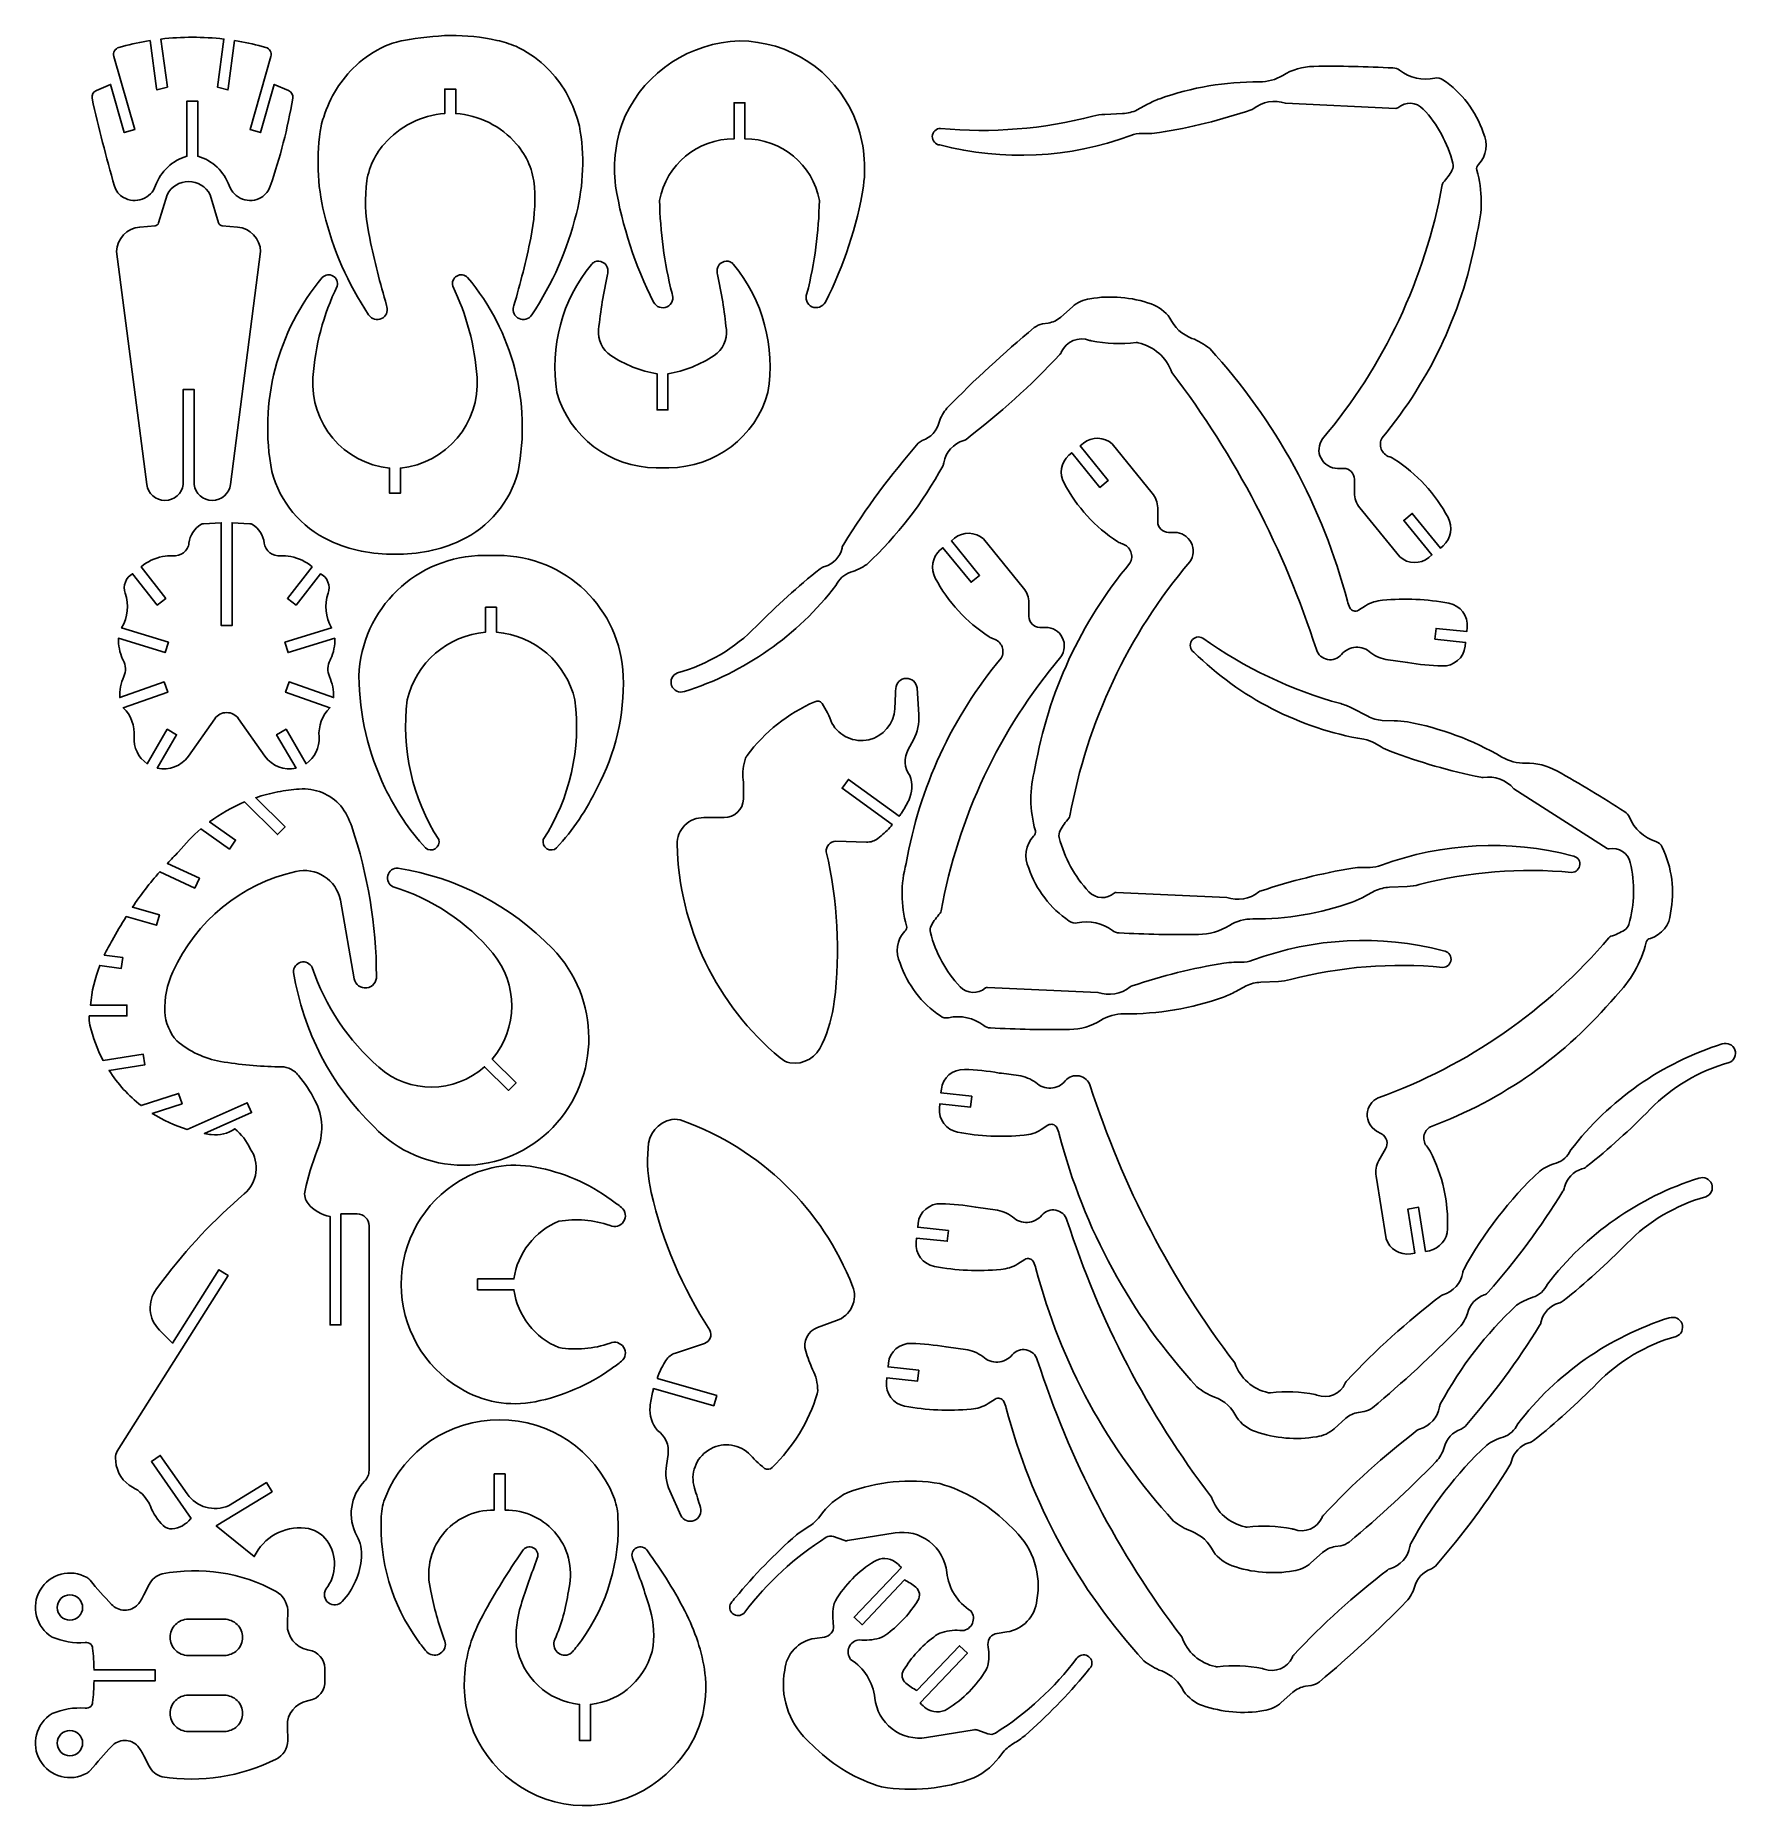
# Model space of a CAD drawing. Extents: x 0 to 947, y 0 to 986.
import ezdxf

# ---------------------------------------------------------------- set-up
doc = ezdxf.new("R2010")
doc.units = 0
doc.layers.add('130_VU3', color=1, linetype='CONTINUOUS')

msp = doc.modelspace()

# ---------------------------------------------------------------- linework, layer by layer
at = {"layer": '130_VU3'}
for points in [[(128.39, 979.65), (126.4, 980.2, 0.026224), (110.96, 983.48), (107.36, 956.73), (107.22, 956), (101.36, 957.54), (104.97, 984.3, 0.05843), (69.92, 984.3), (73.52, 957.54), (67.67, 956), (67.53, 956.73), (63.92, 983.48, 0.028284), (48.49, 980.2), (46.5, 979.65, 0.417901), (43.68, 974.65), (55.33, 933.9), (49.51, 932.24), (41.86, 959.02), (33.95, 955.69, 0.348187), (31.54, 951.29, 0.015215), (44.07, 902.35, 0.195817), (49.07, 896.02, 0.221271), (59.55, 895.17, 0.221271), (66.95, 902.64, -0.24059), (84.42, 919.03), (84.42, 949.77), (90.47, 949.77), (90.47, 919.03, -0.24059), (107.94, 902.64, 0.221271), (115.34, 895.17, 0.221271), (125.82, 896.02, 0.169133), (130.82, 902.35, 0.04106), (143.34, 951.29, 0.348186), (140.93, 955.69), (133.03, 959.02), (125.37, 932.24), (119.56, 933.9), (131.2, 974.63, 0.419729), (128.39, 979.65)], [(186.24, 873.36, -0.078434), (184.22, 901.94, -0.162362), (194.22, 925.83, -0.196318), (228.06, 942.81), (228.06, 956.45), (234.11, 956.45), (234.11, 942.81, -0.202484), (267.96, 925.83, -0.166464), (277.95, 901.94, -0.068457), (275.93, 873.36, -0.018994), (266.58, 835.86), (266.37, 835.14, 0.369768), (269.38, 828.52, 0.369768), (276.38, 830.47), (276.56, 830.74, 0.087489), (301.34, 887.1, 0.107635), (303.01, 935.86, 0.051832), (301.57, 940.82, 0.131653), (283.56, 969.57, 0.080315), (267.56, 980.27, 0.04869), (257.1, 983.56, 0.056656), (231.09, 986.35, 0.03667), (205.08, 983.56, 0.062307), (194.61, 980.27, 0.080315), (178.61, 969.57, 0.131652), (160.61, 940.82, 0.05637), (159.16, 935.86, 0.10306), (160.83, 887.1, 0.087945), (185.61, 830.74), (185.79, 830.47, 0.369768), (192.8, 828.52, 0.369768), (195.8, 835.14), (195.59, 835.86, -0.018632), (186.24, 873.36)], [(45.22, 865.99), (62.03, 736.17, 0.376989), (72.17, 727.25, 0.376989), (82.32, 736.17), (82.32, 789.14), (88.37, 789.14), (88.37, 736.17, 0.376989), (98.51, 727.25, 0.376989), (108.65, 736.17), (125.46, 865.99, 0.378765), (112.55, 879.53), (104.07, 880.25, -0.307009), (102.06, 881.88), (97.3, 897.61, 0.282952), (85.34, 904.96, 0.282952), (73.38, 897.61), (68.62, 881.88, -0.307009), (66.62, 880.25), (58.13, 879.53, 0.378765), (45.22, 865.99)], [(131.71, 743.31, 0.222993), (163.81, 704.85, 0.117149), (200.29, 697.34, 0.117149), (236.77, 704.85, 0.222993), (268.88, 743.31, 0.225581), (240.78, 851.47, 0.340133), (234.78, 852.29, 0.340133), (232.45, 846.7, -0.095945), (246.01, 795.81, -0.405515), (203.32, 745.27), (203.32, 731.25), (197.27, 731.25), (197.27, 745.27, -0.405515), (154.58, 795.81, -0.095945), (168.14, 846.7, 0.340134), (165.81, 852.29, 0.340134), (159.81, 851.47, 0.225581), (131.71, 743.31), (131.71, 743.31)], [(48.59, 638.81), (48.91, 638.16, -0.238612), (49.28, 629.06, 0.116044), (46.96, 617.42), (71.71, 626.07), (73.7, 620.35), (48.95, 611.71, -0.221695), (55.02, 595.57, 0.26891), (62.27, 580.54), (73.44, 599.7), (78.67, 596.66), (67.85, 578.1, 0.305474), (85.22, 584.73), (99.92, 605.62, -0.244078), (106.52, 609.04, -0.244078), (113.11, 605.62), (127.82, 584.73, 0.305474), (145.19, 578.1), (134.37, 596.66), (139.59, 599.7), (150.77, 580.54, 0.26891), (158.01, 595.57, -0.221695), (164.08, 611.71), (139.33, 620.35), (141.33, 626.07), (166.08, 617.42, 0.116044), (163.75, 629.06, -0.217461), (164.12, 638.16), (164.45, 638.81, 0.116166), (166.78, 650.47), (140.77, 642.42), (138.98, 648.2), (164.99, 656.25, -0.218293), (163.06, 675.53, 0.36397), (158.86, 686.41), (145.19, 668.89), (140.42, 672.61), (154.16, 690.21, 0.131652), (142.22, 695.98, 0.053166), (136.55, 696.45, -0.417655), (127.49, 703.49, 0.230038), (120.86, 713.86, 0.120328), (119.42, 714.29), (109.54, 714.77), (109.54, 657.49), (103.49, 657.49), (103.49, 714.77), (93.61, 714.29, 0.132927), (92.17, 713.86, 0.228719), (85.54, 703.49, -0.417655), (76.48, 696.45, 0.053166), (70.81, 695.98, 0.131652), (58.88, 690.21), (72.61, 672.61), (67.84, 668.89), (54.17, 686.41, 0.36397), (49.97, 675.53, -0.218293), (48.04, 656.25), (74.05, 648.2), (72.27, 642.42), (46.26, 650.47, 0.116166), (48.59, 638.81)], [(531.95, 433.37, 0.017626), (576.07, 432.47, 0.134769), (593.37, 437.5, -0.140659), (606.4, 441.13, 0.088167), (661.83, 450.52, 0.033155), (668.6, 453.6), (674.41, 456.73, -0.102708), (682.54, 458.79), (692.38, 459.23, 0.053191), (699.1, 460.24, -0.088462), (783.93, 467.03, 0.402178), (788.57, 471.47, 0.402178), (784.32, 476.28, 0.154107), (678.02, 471.01, -0.089085), (671.69, 469.87), (667.57, 469.87, 0.036288), (662.07, 469.39, 0.041213), (611.01, 456.75, 0.134127), (609.76, 456.2, -0.260122), (591.88, 453.08), (530.27, 455.89, 0.199029), (529.2, 455.57, -0.404281), (515.13, 456.28, -0.127834), (498.58, 486.47, -0.18807), (499.08, 490.43, -0.063757), (504, 497.27, 0.176326), (504.54, 498.53, -0.131652), (571.23, 640.04, 0.281012), (572.02, 650.85, 0.281012), (562.76, 656.49), (559.48, 656.49, -0.414214), (553.42, 662.56), (553.42, 670.14, 0.168823), (550.42, 678.38), (528.11, 705.78, 0.369924), (512, 706.18), (510.21, 704.72), (525.92, 685.44), (521.23, 681.62), (505.52, 700.91), (503.89, 699.58, 0.341359), (501.25, 683.9, 0.126573), (531.19, 651.3, 0.06705), (533.78, 650.09, -0.228346), (538.45, 645.75, -0.228346), (537.96, 639.38, 0.131652), (485.07, 525, 0.137726), (485.27, 490.26, -0.304325), (484.31, 487.26, 0.315299), (481.64, 469.43, 0.163691), (504.11, 439.97, 0.218618), (508.62, 439, -0.223067), (528.22, 434.62, 0.169472), (531.95, 433.37)], [(180.2, 629.3, 0.109518), (194.71, 567.13, 0.072869), (217.3, 533.6, 0.329761), (222.73, 533.18, 0.329761), (224.71, 538.25, -0.176327), (207.11, 616.11, -0.324425), (250.79, 653.84), (250.79, 667.75), (256.84, 667.75), (256.84, 653.84, -0.324425), (300.52, 616.11, -0.176327), (282.92, 538.25, 0.32976), (284.9, 533.18, 0.32976), (290.33, 533.6, 0.072869), (312.92, 567.13, 0.133274), (327.43, 629.3, 0.40378), (257.69, 696.6), (249.94, 696.6, 0.40378), (180.2, 629.3), (180.2, 629.3)], [(478.71, 611.12, -0.335815), (464.21, 593.91, -0.335815), (443.71, 603.2, 0.043661), (438.25, 614.17, 0.375793), (434.09, 615.11, 0.129154), (396.48, 585.14, 0.079599), (395.64, 583.64, 0.12106), (394.27, 571.58, -0.026692), (394.39, 560.75, -0.401862), (383.7, 550.51), (372.38, 550.51, 0.204914), (361.73, 546.24, 0.204914), (357.46, 535.59, 0.216507), (414.88, 416.57, 0.113714), (420.32, 413.82, 0.356342), (438.23, 424.37, 0.078919), (445.02, 448.11, 0.087489), (440.57, 531.36, -0.219462), (441.89, 535.58, -0.219462), (445.95, 537.33), (462.9, 536.87, 0.179527), (469.31, 538.89, 0.037976), (475.99, 544.94, 0.06603), (477.24, 546.67), (449.37, 566.86), (452.91, 571.76), (481.16, 551.3, 0.021132), (482.42, 553.03, 0.034343), (486.44, 560.13, 0.204163), (487.05, 573.94, -0.286911), (486.13, 588.46), (489.09, 593.93, 0.141433), (492.12, 607.83), (491.12, 622.81, 0.390263), (485.03, 628.09, 0.394844), (479.26, 622.45, -0.001984), (478.71, 611.12)], [(67.42, 287.87, 0.37208), (69.04, 264.97), (76.1, 257.88), (76.42, 257.67), (102.23, 298.59), (107.35, 295.36), (45.61, 197.51, 0.161943), (44.61, 193.58), (44.74, 191.82, 0.258337), (54.17, 177.37, -0.157487), (63.34, 168.43, -0.031595), (64.1, 166.76, 0.11093), (71.15, 156.01, 0.219588), (76.24, 154.23, 0.205618), (86.36, 159.78), (86.67, 160), (64.62, 191.65), (69.58, 195.11), (84.54, 173.63, 0.357207), (107.59, 167.1), (128.66, 180), (131.81, 174.84), (100.72, 155.8), (121.92, 138.76, -0.31592), (150.27, 154.64, -0.216408), (162.45, 147.54, -0.331364), (161.84, 120.62, 0.387755), (163.22, 113.03, 0.387755), (170.9, 113.71, 0.167114), (181.63, 138.31, 0.14592), (179.08, 150.29, -0.331281), (183.38, 180.77, 0.197516), (185.86, 186.8), (185.86, 323.1, 0.414214), (179.27, 329.69), (170.17, 329.69), (170.17, 267.88), (164.12, 267.88), (164.12, 328.28, -0.179352), (151.9, 335.44, -0.23184), (150.18, 342.76, -0.034217), (156.83, 364.71, 0.226197), (155.74, 392.93, 0.049145), (146.64, 406.76, 0.128415), (141.09, 410.86, 0.118189), (135.46, 411.68, -0.040313), (103.18, 414.66, -0.1345), (78.79, 426.15, -0.176327), (72.14, 442.27, -0.117883), (76.5, 464.6, -0.233896), (145.12, 520.54, -0.201788), (160.87, 517.77, -0.201788), (169.9, 504.58), (177.6, 460.71, 0.399795), (184.52, 455.6, 0.399795), (189.96, 462.25, 0.081387), (176.17, 545.49, 0.076698), (170.17, 557.02, 0.231179), (146.99, 566.44, 0.031143), (134.99, 564.87, 0.033835), (122.75, 561.61), (139.07, 545.29), (134.79, 541.01), (116.55, 559.25, 0.060163), (97.05, 548.11), (111.53, 537.96), (108.06, 533.01), (92.11, 544.17, 0.047456), (79.77, 531.43, 0.011064), (73.49, 525), (91.34, 516.68), (88.78, 511.2), (69.25, 520.3, 0.03064), (54.04, 500.64), (69.11, 496.32), (67.44, 490.51), (50.56, 495.35, 0.018994), (42.79, 482.03, 0.027959), (38.35, 473.94), (48.69, 472.48), (47.85, 466.49), (35.87, 468.18, 0.0692), (30.65, 446.02), (50.93, 446.02), (50.93, 439.97), (29.97, 439.97, 0.074214), (30.37, 434.87, 0.066472), (37.73, 415.2), (59.96, 418.72), (60.91, 412.75), (41.03, 409.6, 0.084062), (58.9, 390.05), (79.79, 396.84), (81.66, 391.09), (65.11, 385.67, 0.067475), (84.46, 376.75), (117.96, 391.66), (120.42, 386.14), (94.14, 374.44, 0.012152), (97.96, 373.87, 0.184601), (111.03, 377.1, -0.118498), (119.67, 366.02, -0.38294), (116.31, 340.84, 0.054367), (71, 292.62), (67.42, 287.87)], [(143.82, 464.28, 0.161701), (188.63, 378.17, 0.204711), (238.4, 356.76, 0.204711), (288.26, 377.92, 0.404026), (288.02, 477.56, 0.161701), (201.91, 522.37, 0.358234), (196.28, 518.28, 0.358234), (199.2, 511.97, -0.146363), (254.81, 474.91, -0.36397), (254.47, 416), (267.73, 402.73), (263.46, 398.46), (250.19, 411.72, -0.380401), (191.28, 411.37, -0.131652), (154.22, 466.99, 0.358234), (147.91, 469.91, 0.358234), (143.82, 464.28), (143.82, 464.28)], [(587.6, 401.07, 0.273764), (581.42, 406.56, 0.273764), (573.63, 403.79, -0.207799), (565.64, 399.76, -0.207799), (557.25, 402.84, 0.12059), (547.6, 406.8, 0.009784), (536.8, 408.2, 0.037307), (517.46, 410.15, 0.395739), (504.68, 399.16), (504.45, 397.06), (521.56, 395.22), (520.92, 389.21), (503.81, 391.04), (503.56, 388.7, 0.385754), (513.72, 375.25, 0.07142), (550.75, 373.58, 0.125182), (560.16, 376.64), (564.05, 379.1, -0.211355), (566.81, 379.51, -0.211355), (568.96, 377.75, -0.053946), (570.32, 374.15, 0.123631), (647.01, 233.34, 0.083405), (656.89, 227.64, -0.198146), (669.15, 216.28, 0.150427), (679.57, 208.44, 0.126897), (713.74, 205.54, 0.151148), (723.52, 210.02), (729.97, 215.79, -0.149472), (736.98, 219.11), (740.18, 219.58, 0.118986), (744.73, 221.67, 0.026898), (793.34, 266.52, 0.111178), (797.67, 274.26, -0.25164), (807.1, 284.59, 0.125472), (809.33, 286.12, 0.042086), (850.88, 342.29, 0.131652), (851.75, 344.54, -0.264718), (861.49, 354.81, 0.131653), (864.04, 356.05, 0.031512), (899.48, 388, -0.131652), (943.43, 414.04, 0.414214), (946.74, 421.13, 0.389149), (939.65, 424.44, 0.153915), (855.22, 365.3, -0.21594), (847.04, 358, 0.075548), (837.96, 353.56, 0.079712), (795.7, 298.76, 0.043661), (795.09, 297.01, -0.289789), (784, 284.57, 0.131652), (782.73, 283.9, 0.042678), (730.5, 236.59, 0.131652), (729.67, 235.32, -0.399625), (713.89, 228.75, 0.039573), (712.96, 229.02, 0.080143), (687.98, 230.01, -0.083421), (686.86, 230.06, -0.261449), (668.1, 246.65, -0.085425), (587.6, 401.07)], [(367.1, 176.95, -0.335815), (374.85, 198.08, -0.335815), (397.28, 196.36, 0.043661), (406.17, 187.91, 0.375793), (410.4, 188.46, 0.129154), (435.48, 229.48, 0.079599), (435.76, 231.18, 0.12106), (432.93, 242.98, -0.026692), (429.11, 253.12, -0.401862), (435.65, 266.4), (446.29, 270.27, 0.204914), (454.84, 277.92, 0.204914), (455.21, 289.39, 0.216507), (360.55, 381.59, 0.113714), (354.49, 382.32, 0.356342), (341.27, 366.28, 0.078919), (343.01, 341.65, 0.087489), (375.66, 264.94, -0.219462), (375.87, 260.52, -0.219462), (372.65, 257.49), (356.56, 252.12, 0.179527), (351.23, 248.04, 0.037976), (347.03, 240.06, 0.06603), (346.44, 238.01), (379.54, 228.58), (377.88, 222.76), (344.34, 232.32, 0.021132), (343.75, 230.26, 0.034343), (342.4, 222.22, 0.204163), (346.55, 209.03, -0.286911), (352.38, 195.7), (351.47, 189.55, 0.141433), (353.38, 175.45), (359.44, 161.72, 0.390265), (366.97, 158.84, 0.394842), (370.46, 166.11, -0.001984), (367.1, 176.95)], [(236.62, 232.5, 0.188867), (278.37, 225.05, 0.106043), (320.76, 243.36, 0.00687), (326.53, 247.6, 0.37432), (327.66, 255.43, 0.37432), (320.07, 257.62, -0.124888), (291.65, 255.21, -0.267407), (266.51, 287.39), (246.35, 287.39), (246.35, 293.44), (266.51, 293.44, -0.267407), (291.65, 325.63, -0.124888), (320.07, 323.22, 0.37432), (327.66, 325.41, 0.37432), (326.53, 333.24, 0.00687), (320.76, 337.48, 0.113503), (278.37, 355.79, 0.182811), (236.62, 348.34, 0.264005), (203.75, 290.42, 0.264005), (236.62, 232.5)], [(574.62, 326.28, 0.273764), (568.44, 331.77, 0.273764), (560.66, 328.99, -0.207799), (552.67, 324.96, -0.207799), (544.27, 328.05, 0.12059), (534.62, 332, 0.009784), (523.82, 333.41, 0.037308), (504.48, 335.36, 0.395739), (491.71, 324.37), (491.48, 322.27), (508.59, 320.43), (507.94, 314.42), (490.84, 316.25), (490.58, 313.9, 0.385754), (500.74, 300.45, 0.07142), (537.77, 298.78, 0.125182), (547.18, 301.85), (551.08, 304.31, -0.211355), (553.83, 304.72, -0.211355), (555.99, 302.96, -0.053946), (557.34, 299.36, 0.123631), (634.03, 158.54, 0.083405), (643.92, 152.85, -0.198146), (656.17, 141.49, 0.150427), (666.6, 133.65, 0.126896), (700.77, 130.75, 0.151148), (710.54, 135.22), (717, 141, -0.149472), (724, 144.31), (727.21, 144.78, 0.118986), (731.76, 146.87, 0.026898), (780.37, 191.72, 0.111178), (784.7, 199.46, -0.25164), (794.12, 209.8, 0.125472), (796.35, 211.32, 0.042086), (837.91, 267.5, 0.131652), (838.78, 269.74, -0.264718), (848.51, 280.02, 0.131653), (851.07, 281.26, 0.031512), (886.51, 313.21, -0.131652), (930.45, 339.24, 0.414214), (933.76, 346.34, 0.389149), (926.67, 349.64, 0.153915), (842.25, 290.51, -0.21594), (834.07, 283.21, 0.075548), (824.99, 278.77, 0.079712), (782.72, 223.96, 0.043661), (782.11, 222.21, -0.289789), (771.03, 209.78, 0.131652), (769.76, 209.1, 0.042678), (717.52, 161.79, 0.131652), (716.7, 160.53, -0.399625), (700.92, 153.95, 0.039573), (699.98, 154.23, 0.080143), (675, 155.22, -0.083421), (673.88, 155.27, -0.261449), (655.12, 171.85, -0.085425), (574.62, 326.28)], [(558.09, 248.44, 0.273764), (551.91, 253.92, 0.273764), (544.12, 251.15, -0.207799), (536.13, 247.12, -0.207799), (527.74, 250.2, 0.12059), (518.09, 254.16, 0.009784), (507.29, 255.56, 0.037307), (487.95, 257.52, 0.395739), (475.17, 246.52), (474.94, 244.42), (492.05, 242.58), (491.41, 236.57), (474.3, 238.4), (474.05, 236.06, 0.385754), (484.21, 222.61, 0.07142), (521.24, 220.94, 0.125182), (530.65, 224), (534.54, 226.47, -0.211355), (537.3, 226.87, -0.211355), (539.45, 225.11, -0.053946), (540.81, 221.51, 0.123631), (617.5, 80.7, 0.083405), (627.38, 75, -0.198146), (639.64, 63.64, 0.150427), (650.06, 55.8, 0.126897), (684.23, 52.9, 0.151148), (694.01, 57.38), (700.46, 63.15, -0.149472), (707.47, 66.47), (710.67, 66.94, 0.118986), (715.22, 69.03, 0.026898), (763.83, 113.88, 0.111178), (768.16, 121.62, -0.25164), (777.59, 131.95, 0.125472), (779.82, 133.48, 0.042086), (821.37, 189.65, 0.131652), (822.24, 191.9, -0.264718), (831.98, 202.17, 0.131652), (834.53, 203.41, 0.031512), (869.97, 235.36, -0.131652), (913.92, 261.4, 0.414214), (917.23, 268.49, 0.389149), (910.13, 271.8, 0.153915), (825.71, 212.66, -0.21594), (817.53, 205.36, 0.075548), (808.45, 200.92, 0.079712), (766.19, 146.12, 0.043661), (765.58, 144.37, -0.289789), (754.49, 131.93, 0.131652), (753.22, 131.26, 0.042678), (700.99, 83.95, 0.131652), (700.16, 82.68, -0.399625), (684.38, 76.11, 0.039573), (683.45, 76.38, 0.080143), (658.47, 77.37, -0.083421), (657.35, 77.42, -0.261449), (638.59, 94.01, -0.085425), (558.09, 248.44)], [(279.59, 137.88, 0.390445), (277.3, 143.7, 0.390445), (271.31, 141.9, 0.02872), (249.35, 106.24, 0.115218), (238.94, 71.4, 0.315906), (279.41, 5.52, 0.315906), (355.12, 21.19, 0.220221), (373.27, 71.4, 0.087241), (362.86, 106.24, 0.043661), (340.9, 141.9, 0.390444), (334.91, 143.7, 0.38736), (332.62, 137.88, -0.014297), (341.69, 111.92, -0.099859), (344.19, 89.01, -0.333264), (309.13, 56.34), (309.13, 36.18), (303.08, 36.18), (303.08, 56.34, -0.333264), (268.02, 89.01, -0.099859), (270.52, 111.92, -0.014297), (279.59, 137.88)], [(30.5, 19.59, -0.009721), (42.4, 33.02, -0.206564), (49.67, 36.27, -0.206564), (57.02, 33.2, -0.04399), (60.46, 27.69), (63.34, 22.03, 0.211319), (70.66, 16.07, 0.156302), (134.06, 25.89, 0.30073), (140.53, 36.15), (140.35, 44.31, -0.373191), (151.48, 58.31), (152.39, 58.48, 0.377724), (161.31, 69.87), (161.31, 76.56, 0.344698), (152.39, 86.68), (151.48, 86.85, -0.361526), (140.35, 100.85), (140.53, 109.01, 0.258459), (134.06, 119.27, 0.176327), (70.66, 129.09, 0.211319), (63.34, 123.13), (60.46, 117.46, -0.065544), (57.02, 111.96, -0.206564), (49.67, 108.89, -0.206564), (42.4, 112.13, -0.019783), (30.5, 125.57, 0.0916), (28.77, 127.04, 0.410956), (2.65, 120.1, 0.410956), (9.29, 93.9, 0.119798), (27.71, 90.85, -0.193858), (31.01, 89.79, -0.1333), (31.83, 87.73, -0.022773), (32.66, 75.6), (66.71, 75.6), (66.71, 69.55), (32.66, 69.55, -0.022773), (31.83, 57.43, -0.133301), (31.01, 55.36, -0.193858), (27.71, 54.31, 0.119798), (9.29, 51.25, 0.410956), (2.65, 25.06, 0.410956), (28.77, 18.12, 0.0916), (30.5, 19.59)], [(434.39, 32.1, 0.120806), (471.39, 10.44, 0.131652), (522.72, 15.42, 0.131653), (538.28, 28.8, -0.092188), (544.77, 34.57, 0.028209), (551.32, 39.05, 0.038561), (585.27, 73.95, 0.006319), (587.91, 77.2, 0.091635), (588.24, 77.76, 0.370705), (586.07, 83.44, 0.370705), (580.13, 82.15, -0.090313), (534.75, 40.4, -0.233674), (530.6, 39.97), (524.94, 42.07, 0.12994), (522.86, 42.27), (496.41, 37.94, -0.206336), (477.25, 42.72, -0.206336), (467.57, 59.95, 0.230423), (454.13, 81.46, -0.272423), (453.29, 88.33, -0.272423), (458.88, 92.4, 0.108366), (470.16, 93.38, 0.099476), (474.87, 95.96, 0.093429), (491.63, 114.36, 0.375149), (490.41, 121.66, 0.053014), (484.18, 125.75), (460.47, 100.81), (456.08, 104.98), (482.37, 132.62, 0.062766), (479.03, 135.72, 0.305603), (467.3, 136.08, 0.120117), (445.65, 114.17, 0.10123), (444.5, 110.89, 0.074436), (444.63, 100.18, -0.392353), (439.57, 93.93), (434.2, 93.16, 0.347149), (417.38, 75.43, 0.251467), (429.72, 36.62), (434.39, 32.1)], [(19.22, 117.42, -0.414214), (26.28, 110.36, -0.414214), (19.22, 103.3, -0.414214), (12.16, 110.36, -0.414214), (19.22, 117.42)], [(85.09, 83.67), (105.26, 83.67, 0.414214), (115.34, 93.75, 0.414214), (105.26, 103.84), (85.09, 103.84, 0.414214), (75.01, 93.75, 0.414214), (85.09, 83.67)], [(105.26, 41.32, 0.414214), (115.34, 51.4, 0.414214), (105.26, 61.49), (85.09, 61.49, 0.414214), (75.01, 51.4, 0.414214), (85.09, 41.32), (105.26, 41.32)], [(19.22, 41.85, -0.414214), (26.28, 34.8, -0.414214), (19.22, 27.74, -0.414214), (12.16, 34.8, -0.414214), (19.22, 41.85)]]:
    msp.add_lwpolyline(points, format="xyb", close=True, dxfattribs=at)
for points in [[(347.7, 894.44, -0.36397), (389.18, 928.68), (389.18, 948.85), (395.23, 948.85), (395.23, 928.68, -0.36397), (436.7, 894.44, -0.057249), (429.78, 842.57, 0.406402), (432.56, 835.15, 0.382957), (440.05, 837.72, 0.077653), (461.26, 902.38, 0.136544), (455.85, 941.46, 0.298885), (392.2, 983.24, 0.283517), (328.55, 941.46, 0.132572), (323.14, 902.38, 0.075422), (344.36, 837.72, 0.406402), (351.85, 835.15, 0.406402), (354.62, 842.57, -0.057249), (347.7, 894.44)], [(712.09, 969.11, 0.134769), (694.79, 964.08, -0.140659), (681.76, 960.46, 0.088167), (626.33, 951.07, 0.033155), (619.56, 947.99), (613.75, 944.85, -0.102708), (605.62, 942.79), (595.78, 942.36, 0.053191), (589.06, 941.35, -0.088462), (504.23, 934.56, 0.402177), (499.59, 930.11, 0.402177), (503.84, 925.3, 0.154107), (610.14, 930.58, -0.089085), (616.47, 931.72), (620.59, 931.72, 0.036288), (626.09, 932.2, 0.041213), (677.15, 944.84, 0.134127), (678.4, 945.39, -0.260122), (696.28, 948.51), (757.89, 945.69, 0.199029), (758.96, 946.01, -0.404281), (773.03, 945.31, -0.127834), (789.58, 915.12, -0.18807), (789.08, 911.16, -0.063757), (784.16, 904.32, 0.176327), (783.62, 903.06, -0.131652), (716.93, 761.55, 0.281012), (716.14, 750.74, 0.281012), (725.4, 745.1), (728.68, 745.1, -0.414214), (734.74, 739.03), (734.74, 731.45, 0.168823), (737.74, 723.2), (760.05, 695.81, 0.369924), (776.16, 695.41), (777.95, 696.86), (762.24, 716.15), (766.93, 719.97), (782.64, 700.68), (784.27, 702.01, 0.341359), (786.91, 717.69, 0.126573), (756.97, 750.29, 0.06705), (754.38, 751.49, -0.228345), (749.71, 755.84, -0.228345), (750.2, 762.2, 0.131652), (803.09, 876.59, 0.137726), (802.89, 911.33, -0.304326), (803.85, 914.33, 0.315299), (806.52, 932.16, 0.163692), (784.05, 961.62, 0.218617), (779.54, 962.59, -0.223067), (759.94, 966.97, 0.169473), (756.21, 968.22, 0.017626), (712.09, 969.11)], [(318.65, 853.21, 0.06856), (318.87, 856.15, 0.219541), (316.13, 859.87, 0.219541), (311.52, 860.2, 0.096534), (309.73, 858.72, 0.216261), (290.54, 787.37, 0.336112), (345.81, 745.48), (352.81, 745.48, 0.336112), (408.08, 787.37, 0.216261), (388.89, 858.72, 0.096534), (387.1, 860.2, 0.219541), (382.49, 859.87, 0.219541), (379.75, 856.15, 0.06856), (379.97, 853.21, -0.025879), (384.9, 822.45, -0.279394), (378.14, 807.99, -0.10716), (352.34, 797.84), (352.34, 777.67), (346.29, 777.67), (346.29, 797.84, -0.10716), (320.48, 807.99, -0.279395), (313.72, 822.45, -0.025879), (318.65, 853.21)], [(491.81, 759.06, 0.042086), (450.25, 702.88, 0.131652), (449.38, 700.64, -0.264718), (439.65, 690.37, 0.131653), (437.09, 689.13, 0.031512), (401.65, 657.18, -0.131652), (357.71, 631.14, 0.414213), (354.4, 624.05, 0.389149), (361.49, 620.74, 0.153915), (445.91, 679.87, -0.215941), (454.09, 687.18, 0.075548), (463.17, 691.61, 0.079712), (505.44, 746.42, 0.043661), (506.05, 748.17, -0.289789), (517.13, 760.6, 0.131652), (518.4, 761.28, 0.042678), (570.64, 808.59, 0.131652), (571.46, 809.85, -0.399625), (587.24, 816.43, 0.039573), (588.18, 816.15, 0.080143), (613.16, 815.16, -0.083421), (614.28, 815.11, -0.261449), (633.04, 798.53, -0.085426), (713.54, 644.1, 0.273764), (719.72, 638.61, 0.273764), (727.5, 641.39, -0.207799), (735.49, 645.42, -0.207799), (743.89, 642.33, 0.12059), (753.54, 638.38, 0.009784), (764.34, 636.97, 0.037307), (783.68, 635.02, 0.39574), (796.45, 646.01), (796.68, 648.12), (779.57, 649.95), (780.22, 655.97), (797.32, 654.13), (797.58, 656.48, 0.385754), (787.42, 669.93, 0.07142), (750.39, 671.6, 0.125182), (740.98, 668.53), (737.08, 666.07, -0.211355), (734.33, 665.66, -0.211355), (732.17, 667.42, -0.053946), (730.82, 671.02, 0.123631), (654.13, 811.84, 0.083404), (644.24, 817.54, -0.198146), (631.99, 828.89, 0.150427), (621.56, 836.73, 0.126897), (587.39, 839.63, 0.151148), (577.62, 835.16), (571.16, 829.38, -0.149472), (564.16, 826.07), (560.95, 825.6, 0.118985), (556.4, 823.51, 0.026899), (507.79, 778.66, 0.111177), (503.46, 770.92, -0.25164), (494.04, 760.58, 0.131652), (491.81, 759.06)], [(603.69, 486.28, 0.017626), (647.81, 485.39, 0.134769), (665.11, 490.42, -0.140659), (678.15, 494.05, 0.088167), (733.57, 503.43, 0.033155), (740.34, 506.52), (746.15, 509.65, -0.102708), (754.28, 511.71), (764.12, 512.14, 0.053191), (770.84, 513.16, -0.088462), (855.68, 519.94, 0.402177), (860.31, 524.39, 0.402177), (856.06, 529.2, 0.154107), (749.76, 523.92, -0.089085), (743.43, 522.79), (739.31, 522.79, 0.036288), (733.81, 522.3, 0.041213), (682.75, 509.66, 0.134127), (681.5, 509.11, -0.260122), (663.62, 506), (602.01, 508.81, 0.199029), (600.94, 508.49, -0.404281), (586.87, 509.19, -0.127834), (570.33, 539.39, -0.18807), (570.82, 543.34, -0.063757), (575.74, 550.18, 0.176326), (576.28, 551.44, -0.131652), (642.97, 692.95, 0.281012), (643.76, 703.76, 0.281012), (634.5, 709.41), (631.22, 709.41, -0.414214), (625.16, 715.47), (625.16, 723.05, 0.168823), (622.16, 731.3), (599.85, 758.69, 0.369924), (583.74, 759.1), (581.95, 757.64), (597.66, 738.35), (592.97, 734.53), (577.26, 753.82), (575.63, 752.49, 0.341359), (572.99, 736.82, 0.126573), (602.93, 704.21, 0.06705), (605.52, 703.01, -0.228346), (610.19, 698.66, -0.228346), (609.7, 692.3, 0.131652), (556.81, 577.91, 0.137725), (557.01, 543.17, -0.304325), (556.05, 540.17, 0.315299), (553.38, 522.34, 0.163691), (575.85, 492.88, 0.218618), (580.36, 491.91, -0.223067), (599.96, 487.53, 0.169474), (603.69, 486.28)], [(847.55, 576.54, 0.134769), (830.05, 580.84, -0.140659), (816.95, 584.21, 0.088167), (764.26, 603.8, 0.033155), (756.85, 604.51), (750.25, 604.7, -0.102708), (742.18, 606.98), (733.44, 611.53, 0.053191), (727.12, 614.01, -0.088462), (650.25, 650.55, 0.402177), (644.02, 649.02, 0.402177), (645.29, 642.73, 0.154107), (739.99, 594.15, -0.089085), (746.04, 591.97), (749.61, 589.9, 0.036288), (754.61, 587.57, 0.041213), (805.15, 572.99, 0.134128), (806.51, 572.84, -0.260122), (823.55, 566.6), (875.5, 533.36, 0.199029), (876.59, 533.1, -0.404281), (888.42, 525.46, -0.127834), (887.65, 491.04, -0.18807), (885.25, 487.86, -0.063756), (877.56, 484.4, 0.176327), (876.46, 483.57, -0.131652), (747.96, 394.37, 0.281012), (741.87, 385.4, 0.281012), (747.06, 375.88), (749.9, 374.24, -0.414214), (752.13, 365.96), (748.33, 359.39, 0.168823), (746.81, 350.75), (752.43, 315.88, 0.369924), (766.18, 307.47), (768.46, 307.84), (764.5, 332.4), (770.47, 333.36), (774.43, 308.8), (776.51, 309.14, 0.341359), (786.63, 321.39, 0.126573), (777.01, 364.6, 0.06705), (775.36, 366.93, -0.228345), (773.49, 373.03, -0.228345), (777.1, 378.3, 0.131652), (880.09, 450.92, 0.137726), (897.29, 481.1, -0.304326), (899.62, 483.22, 0.315299), (910.85, 497.33, 0.163691), (906.12, 534.08, 0.218617), (902.69, 537.17, -0.223066), (887.92, 550.76, 0.169473), (885.31, 553.71, 0.017626), (847.55, 576.54)], [(213.02, 92, 0.02186), (218.01, 85.68, 0.055558), (218.56, 85.14, 0.327589), (225.71, 84.86, 0.327589), (228.12, 91.6, 0.006259), (227.77, 92.58, -0.043661), (220.3, 119.46, -0.235177), (226.68, 150.84, -0.235177), (255.56, 164.66), (255.56, 184.83), (261.61, 184.83), (261.61, 164.66, -0.235177), (290.49, 150.84, -0.235177), (296.87, 119.46, -0.065414), (289.4, 92.58, 0.027954), (289.05, 91.6, 0.327589), (291.46, 84.86, 0.347272), (298.61, 85.14, 0.037849), (299.15, 85.68, 0.02186), (304.15, 92, 0.171186), (324.52, 161.15, 0.083445), (322.04, 172.3, 0.305296), (258.58, 215.03, 0.305296), (195.13, 172.3, 0.083875), (192.65, 161.15, 0.170746), (213.02, 92)], [(423.93, 150.83, 0.038561), (389.98, 115.93, 0.00632), (387.34, 112.69, 0.091634), (387.01, 112.13, 0.370705), (389.18, 106.45, 0.370705), (395.12, 107.74, -0.090312), (440.5, 149.48, -0.233675), (444.65, 149.92), (450.31, 147.82, 0.12994), (452.38, 147.62), (478.83, 151.95, -0.206336), (498, 147.16, -0.206336), (507.68, 129.94, 0.230423), (521.11, 108.43, -0.272423), (521.96, 101.56, -0.272423), (516.37, 97.48, 0.108366), (505.09, 96.51, 0.099476), (500.38, 93.93, 0.09343), (483.62, 75.52, 0.375149), (484.84, 68.23, 0.053014), (491.07, 64.14), (514.78, 89.08), (519.16, 84.91), (492.88, 57.27, 0.062766), (496.21, 54.17, 0.305603), (507.95, 53.8, 0.120117), (529.6, 75.72, 0.10123), (530.75, 78.99, 0.074436), (530.62, 89.7, -0.392353), (535.67, 95.95), (541.05, 96.73, 0.347149), (557.87, 114.46, 0.251467), (545.53, 153.26), (540.86, 157.79, 0.120806), (503.86, 179.45, 0.131652), (452.53, 174.47, 0.131652), (436.97, 161.09, -0.092188), (430.48, 155.31, 0.028209), (423.93, 150.83)]]:
    msp.add_lwpolyline(points, format="xyb", dxfattribs=at)

doc.saveas('drawing.dxf')
